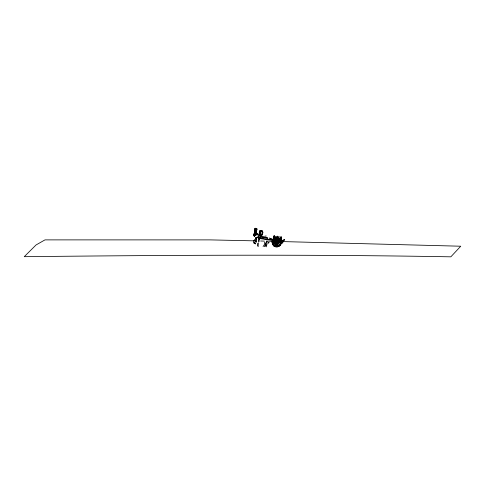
<?xml version="1.0" encoding="UTF-8"?>
<svg xmlns="http://www.w3.org/2000/svg" width="485" height="485" viewBox="0 0 485 485"><rect width="100%" height="100%" fill="white"/><g stroke="black" fill="none" stroke-linecap="round" stroke-linejoin="round"><path stroke-width="0.73" d="M260.76 234.067L260.754 236.298L260.463 230.672L260.694 231.424L260.675 230.472L261.373 231.193L261.124 230.49L260.924 231.43L260.239 230.787L260.239 231.248L259.796 231.145L260.354 232.291L259.857 232.024L260.075 232.709L259.53 232.939L259.536 233.461M266.889 240.887L267.059 243.712L266.289 246.829M258.366 242.767L258.153 246.671M276.056 242.154C277.184 244.749 277.947 240.051 276.056 242.154A0.703 0.703 0 0 1 276.862 241.572A0.703 0.703 0 0 1 277.444 242.379M255.516 231.994L255.437 231.315M255.425 231.133L255.456 228.174L255.462 228.835C255.152 228.083 254.752 229.241 255.298 229.453L254.958 229.284L254.358 230.175C255.274 230.43 254.085 231.454 255.844 232.23L256.153 231.169L256.389 231.648L255.989 232.26C253.746 231.484 255.601 230.011 254.68 229.229L255.122 229.429L254.692 229.011C254.583 228.714 255.352 228.423 255.516 228.611M254.334 233.764L253.97 234.182L254.298 233.685L254.213 235.461L254.073 234.964C255.486 233.721 254.182 232.388 254.322 234.661L254.025 235.655M261.051 238.329C261.894 236.71 265.883 237.899 267.738 238.384L267.738 237.838L267.047 237.517L264.792 237.365L264.792 236.177L266.229 236.031M254.71 229.817L254.989 230.181M253.855 235.898C255.007 236.153 254.104 235.752 254.207 233.691M255.747 233.576L256.262 233.473L255.443 233.879C254.225 235.516 256.45 232.188 256.153 233.485L255.577 231.909L254.504 233.449L255.734 232.448L256.286 232.782C256.292 234.91 255.844 236.741 255.928 233.855L255.255 232.515M276.68 241.566L276.862 238.384C281.585 238.244 281.864 245.913 277.147 246.168C272.158 246.871 271.321 238.693 276.353 238.371M254.546 233.376L254.667 232.842C255.722 231.854 255.334 232.57 255.607 231.903L255.395 232.4L255.437 231.872M259.53 232.939L259.499 233.412L259.948 233.327C259.669 234.34 260.057 234.176 260.124 235.831M276.911 241.591L277.135 238.39M254.073 234.964L254.231 234.558L253.97 235.389M255.983 238.632L256.05 237.753L255.498 238.238M254.176 235.158C254.249 233.437 255.692 231.897 255.516 232.564L255.249 232.661M253.982 235.152L254.589 236.177L255.45 235.019L255.389 233.879L255.001 233.94M256.038 233.631L256.183 232.764L255.195 232.491L255.607 232.388L255.086 232.564L256.286 232.782L256.038 233.631L255.128 232.618L254.54 233.061L254.922 233.503M254.376 240.172L255.789 238.826L256.019 239.839M256.038 241.439L256.559 241.385L256.474 242.185L255.498 241.524L255.498 240.845L256.044 241.772M274.267 235.613L273.71 239.984L274.171 235.583M280.948 237.189C281.906 235.031 279.396 241.178 280.785 240.76M254.14 235.28L254.079 233.782M280.779 240.796L281.154 237.092M276.444 246.15L276.82 242.973L278.141 245.931M281.815 243.561L282.1 241.263L281.991 243.585M276.123 246.137L276.535 242.936L274.637 245.531M254.104 235.831L254.425 236.237L255.928 233.855M273.067 239.693L273.558 236.165L281.658 237.286L281.136 241.009L284.671 239.754L281.167 240.815L273.067 239.693L269.49 238.056L273.031 239.887L283.495 241.354L283.404 242.015L259.984 238.596L260.299 238.226L272.576 239.845M277.475 236.747L277.772 236.086L277.232 240.463L277.717 236.783M254.122 234.807L253.952 235.28M254.661 235.722L255.462 234.243M256.826 229.338L256.225 231.321L256.316 228.38C255.31 228.647 255.789 228.508 254.861 228.587M259.966 234.376L260.312 236.256L261.312 236.34L261.7 235.183M254.552 233.267L254.964 232.642L254.613 233.715M256.183 231.6L255.844 232.23L255.219 232.163L254.964 230.63M264.307 246.544L265.598 244.446L266.471 241.754M254.37 234.34L254.855 235.504M261.997 234.54L261.651 234.819M260.566 231.09L260.803 231.424L260.809 230.472L260.894 231.145L261.524 230.896L261.373 231.363L261.985 231.012L262.179 232.103L261.597 235.892L261.3 236.322L260.281 236.013M261.554 231.036L261.894 230.933M260.578 231.127L259.893 230.787L259.905 231.254L259.336 231.157L260.106 232.291L259.451 232.036L259.354 232.624L259.766 232.715L259.069 232.952L259.426 232.994L259.045 233.424L259.627 233.34L259.414 233.612C259.954 233.758 259.257 234.443 259.602 234.764L259.996 234.873L259.821 235.813L260.221 236.262L261.518 236.334L261.967 235.916L261.803 234.958L262.5 234.267L262.361 232.945L262.821 233.085L262.949 232.145L262.573 232.145L262.7 231.054L261.791 231.387L262.033 230.921L261.597 231.024M256.692 229.059L256.517 228.55L256.322 228.853L256.965 228.653L257.098 229.417L256.286 231.218M254.073 235.043L254.316 235.286L254.558 234.819M254.346 235.322L254.661 234.77L254.995 235.28M254.849 233.8L254.279 233.703L254.57 234M259.73 232.648L259.784 232.06L260.239 232.303L259.687 231.181L260.075 231.266L260.057 230.805C260.827 232.097 260.378 229.35 260.554 231.43L260.5 230.86L260.566 231.339M254.837 233.279L255.322 232.691L254.898 232.958L255.401 233.455L255.625 232.952L255.819 233.503M258.826 235.619L258.638 236.595L255.498 237.844M276.983 241.609L278.717 238.917M254.37 235.195L254.728 234.861M255.45 235.019L256.268 234.206L255.377 234.776M274.401 245.392L276.22 242.724L273.291 244.046M277.226 241.754L279.027 239.105M257.493 245.986L257.383 243.312M263.07 246.598L264.689 244.082L264.458 242.07M265.095 246.55L266.271 245.155L266.053 245.44L265.671 242.894M254.607 235.813L254.334 236.043M257.389 234.34L258.172 235.067L257.826 234.564M254.746 233.491L254.425 233.424M275.31 241.287L274.437 240.712L276.074 241.712M258.172 235.049L256.856 233.37M255.195 232.491L255.734 232.448L256.092 233.091M262.118 231.327L262.409 231.072L262.561 232.169L262.427 233.109L262.076 232.958M255.704 232.485L255.577 231.909L255.389 232.685L255.825 232.454L256.316 233.097M255.262 233.976L255.213 234.279M255.437 232.685L255.825 232.454M278.699 241.9C281.233 240.439 276.02 242.894 278.59 241.724M255.104 233.024L254.698 232.976M277.426 242.082L280.312 240.687M277.274 241.803L280.166 240.421M273.158 243.797L276.074 242.445L272.867 242.124M281.833 240.796L284.64 239.948M254.874 235.655L254.934 235.364M255.061 234.328L255.407 234.388M256.098 240.887L210.248 239.893L44.99 239.881L36.06 244.955L24.25 256.686C166.44 255.158 308.66 254.267 450.844 256.826L460.75 246.222L283.252 241.597M260.627 241.003L264.398 241.106M266.659 241.16L280.991 241.536M281.518 242.785L282.143 242.391M255.28 232.43L255.734 232.448M272.873 241.821L276.086 242.045L273.455 240.208M277.396 242.561L280.621 242.785M277.45 242.197L280.633 242.433M282.215 241.815C281.239 240.275 281.009 243.579 282.149 242.33M254.231 234.673L254.467 234.34M254.643 243.7L253.788 242.506L253.752 240.481M275.159 241.433L275.923 241.857M254.91 240.893L255.589 241.336M273.613 239.948L276.268 241.76M279.79 244.749L277.074 242.888L278.414 245.786M277.359 242.615L279.96 244.47M254.498 242.852L254.443 242.47M256.923 233.315L258.238 234.995M258.081 237.238L259.639 239.293M254.389 240.045L255.468 241.318L256.517 240.311L256.868 237.444L258.638 237.086L258.638 241.603M275.213 238.681L276.595 241.591M274.965 238.814L276.335 241.7M255.553 243.458L255.637 244.01L255.443 242.864L255.48 243.173M255.407 234.328L255.389 233.879M260.881 237.535L260.918 235.849L260.669 237.535M260.615 238.268L260.615 237.686L259.79 237.535L259.414 236.759L259.093 241.609M255.104 233.825L255.122 234.388M281.336 243.009A4.644 4.644 0 0 1 272.406 243.919M272.127 242.742A4.644 4.644 0 0 1 276.28 237.65A4.644 4.644 0 0 1 281.373 241.797M262.173 236.922L262.173 237.238L263.622 237.28L263.585 236.528L262.173 236.922M255.474 228.574L255.631 228.853C256.565 227.847 255.237 229.017 255.486 228.532M276.547 242.239L276.953 242.3L276.547 242.239M268.993 242.652L268.217 242.997L268.993 242.652M260.457 231.254L260.433 231.303M260.493 231.351L260.445 230.939L260.493 231.351M254.237 243.506L254.158 242.482L254.237 243.506M273.795 245.895A4.674 4.674 0 0 0 281.367 243.015A4.674 4.674 0 0 0 275.086 237.899A4.674 4.674 0 0 0 273.795 245.895M274.274 245.307A3.922 3.922 0 0 0 280.621 242.894A3.922 3.922 0 0 0 275.359 238.602A3.922 3.922 0 0 0 274.274 245.307"/></g></svg>
